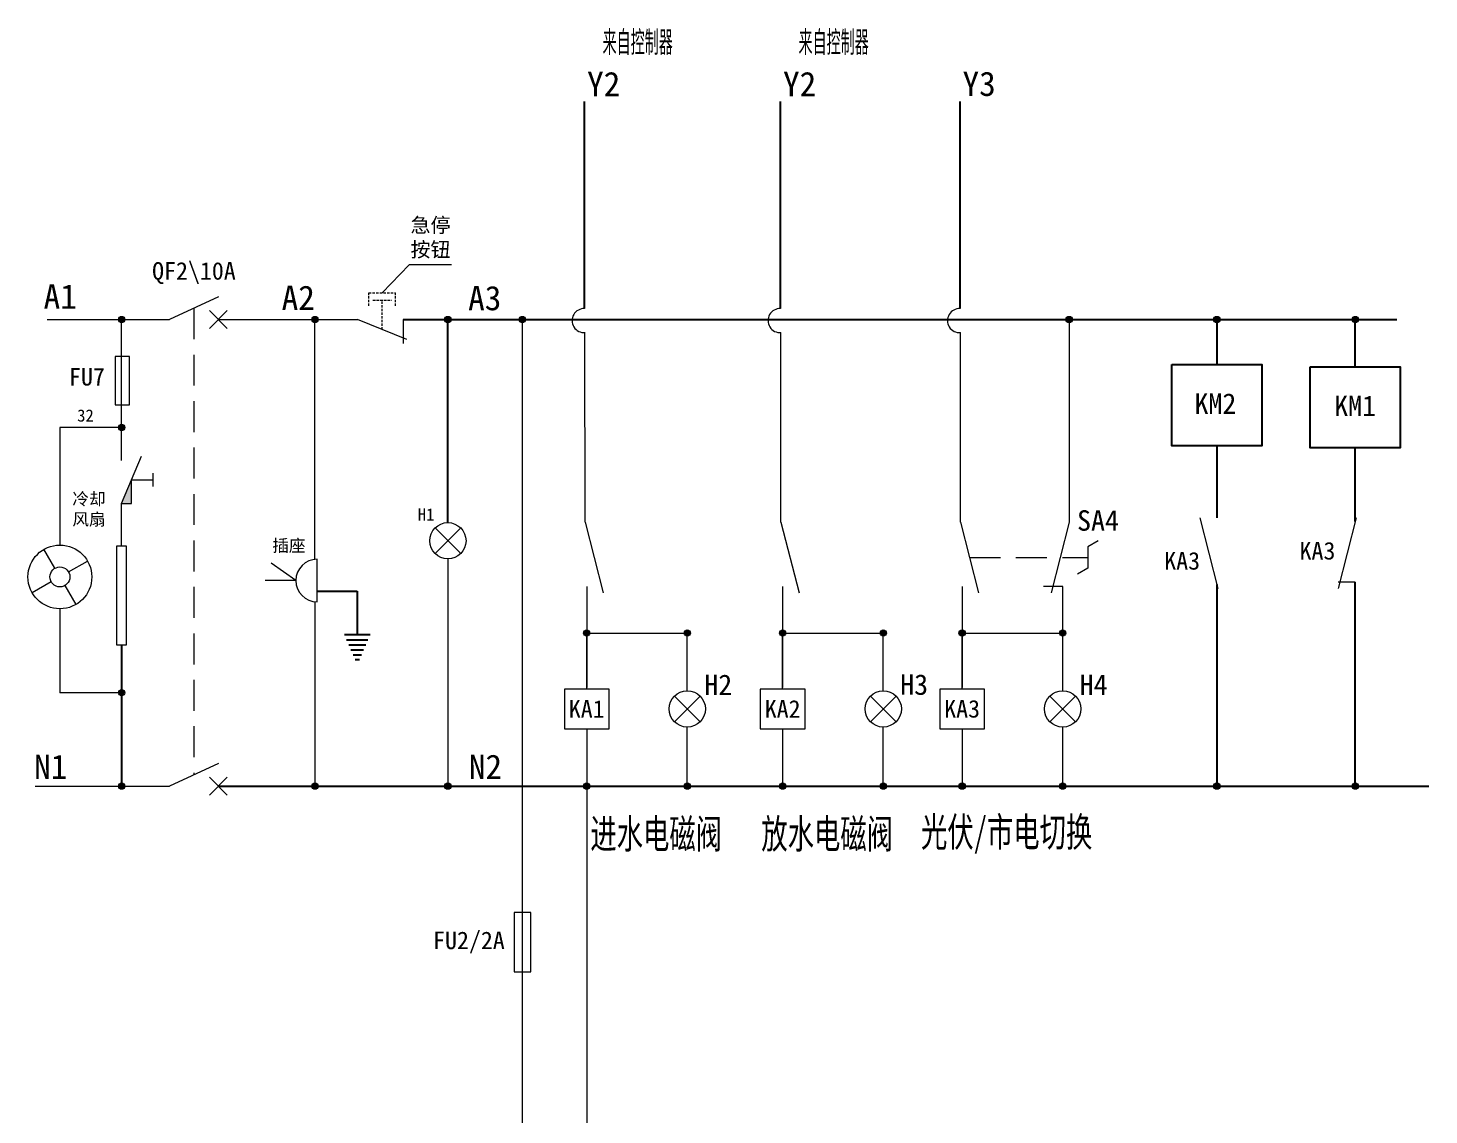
# Model space of a CAD drawing. Header units: millimetres. Extents: x -12 to 14427, y -3355744248 to 6060.
# Drawn here: x 5151.5 to 5438.6, y 2459.5 to 2682.4 of the extents above; entities that cross this region are included whole.
import ezdxf

# ---------------------------------------------------------------- set-up
doc = ezdxf.new("R2010")
doc.units = ezdxf.units.MM
doc.linetypes.add('DASHED', pattern=[0.75, 0.5, -0.25])
doc.linetypes.add('DASHED2', pattern=[9.525, 6.35, -3.175])
doc.layers.add('1', color=7, linetype='Continuous')
doc.layers.add('总内框线', color=7, linetype='Continuous', lineweight=50)
doc.styles.add('jdg', font='', dxfattribs={"width": 0.66})
doc.styles.get("Standard").update_dxf_attribs({"font": 'txt', "bigfont": 'gbcbig.shx'})
doc.styles.add('陈杰（2）', font='gbenor.shx', dxfattribs={"width": 0.8, "bigfont": 'gbcbig.shx'})
doc.styles.get('jdg').set_extended_font_data('FangSong_GB2312')

msp = doc.modelspace()

# ---------------------------------------------------------------- hatches: boundary and pattern name
at = {"lineweight": 20}
h = msp.add_hatch(color=7, dxfattribs=at)
h.paths.add_polyline_path([(5170.64, 2621.99, 0.414214), (5171.28, 2622.63, 0.414214), (5170.64, 2623.27)])
h.paths.add_polyline_path([(5170, 2622.63, 0.414214), (5170.64, 2621.99), (5170.64, 2622.63)])
h.paths.add_polyline_path([(5170.64, 2622.63), (5170.64, 2623.27, 0.414214), (5170, 2622.63)])
h = msp.add_hatch(color=7, dxfattribs=at)
h.paths.add_polyline_path([(5170.64, 2621.99, 0.414214), (5171.28, 2622.63, 0.414214), (5170.64, 2623.27)])
h.paths.add_polyline_path([(5170, 2622.63, 0.414214), (5170.64, 2621.99), (5170.64, 2622.63)])
h.paths.add_polyline_path([(5170.64, 2622.63), (5170.64, 2623.27, 0.414214), (5170, 2622.63)])
h = msp.add_hatch(color=7, dxfattribs=at)
h.paths.add_polyline_path([(5210.25, 2621.99, 0.414214), (5210.89, 2622.63, 0.414214), (5210.25, 2623.27)])
h.paths.add_polyline_path([(5209.61, 2622.63, 0.414214), (5210.25, 2621.99), (5210.25, 2622.63)])
h.paths.add_polyline_path([(5210.25, 2622.63), (5210.25, 2623.27, 0.414214), (5209.61, 2622.63)])
h = msp.add_hatch(color=7, dxfattribs=at)
h.paths.add_polyline_path([(5210.25, 2621.99, 0.414214), (5210.89, 2622.63, 0.414214), (5210.25, 2623.27)])
h.paths.add_polyline_path([(5209.61, 2622.63, 0.414214), (5210.25, 2621.99), (5210.25, 2622.63)])
h.paths.add_polyline_path([(5210.25, 2622.63), (5210.25, 2623.27, 0.414214), (5209.61, 2622.63)])
h = msp.add_hatch(color=7, dxfattribs=at)
h.paths.add_polyline_path([(5237.5, 2621.99, 0.414214), (5238.15, 2622.63, 0.414214), (5237.5, 2623.27)])
h.paths.add_polyline_path([(5236.86, 2622.63, 0.414214), (5237.5, 2621.99), (5237.5, 2622.63)])
h.paths.add_polyline_path([(5237.5, 2622.63), (5237.5, 2623.27, 0.414214), (5236.86, 2622.63)])
h = msp.add_hatch(color=7, dxfattribs=at)
h.paths.add_polyline_path([(5237.5, 2621.99, 0.414214), (5238.15, 2622.63, 0.414214), (5237.5, 2623.27)])
h.paths.add_polyline_path([(5236.86, 2622.63, 0.414214), (5237.5, 2621.99), (5237.5, 2622.63)])
h.paths.add_polyline_path([(5237.5, 2622.63), (5237.5, 2623.27, 0.414214), (5236.86, 2622.63)])
h = msp.add_hatch(color=7, dxfattribs=at)
h.paths.add_polyline_path([(5252.78, 2621.99, 0.414214), (5253.42, 2622.63, 0.414214), (5252.78, 2623.27)])
h.paths.add_polyline_path([(5252.14, 2622.63, 0.414214), (5252.78, 2621.99), (5252.78, 2622.63)])
h.paths.add_polyline_path([(5252.78, 2622.63), (5252.78, 2623.27, 0.414214), (5252.14, 2622.63)])
h = msp.add_hatch(color=7, dxfattribs=at)
h.paths.add_polyline_path([(5252.78, 2621.99, 0.414214), (5253.42, 2622.63, 0.414214), (5252.78, 2623.27)])
h.paths.add_polyline_path([(5252.14, 2622.63, 0.414214), (5252.78, 2621.99), (5252.78, 2622.63)])
h.paths.add_polyline_path([(5252.78, 2622.63), (5252.78, 2623.27, 0.414214), (5252.14, 2622.63)])
h = msp.add_hatch(color=7, dxfattribs=at)
h.paths.add_polyline_path([(5364.84, 2621.99, 0.414214), (5365.49, 2622.63, 0.414214), (5364.84, 2623.27)])
h.paths.add_polyline_path([(5364.2, 2622.63, 0.414214), (5364.84, 2621.99), (5364.84, 2622.63)])
h.paths.add_polyline_path([(5364.84, 2622.63), (5364.84, 2623.27, 0.414214), (5364.2, 2622.63)])
h = msp.add_hatch(color=7, dxfattribs=at)
h.paths.add_polyline_path([(5364.84, 2621.99, 0.414214), (5365.49, 2622.63, 0.414214), (5364.84, 2623.27)])
h.paths.add_polyline_path([(5364.2, 2622.63, 0.414214), (5364.84, 2621.99), (5364.84, 2622.63)])
h.paths.add_polyline_path([(5364.84, 2622.63), (5364.84, 2623.27, 0.414214), (5364.2, 2622.63)])
h = msp.add_hatch(color=7, dxfattribs=at)
h.paths.add_polyline_path([(5395.1, 2621.99, 0.414214), (5395.74, 2622.63, 0.414214), (5395.1, 2623.27)])
h.paths.add_polyline_path([(5394.45, 2622.63, 0.414214), (5395.1, 2621.99), (5395.1, 2622.63)])
h.paths.add_polyline_path([(5395.1, 2622.63), (5395.1, 2623.27, 0.414214), (5394.45, 2622.63)])
h = msp.add_hatch(color=7, dxfattribs=at)
h.paths.add_polyline_path([(5395.1, 2621.99, 0.414214), (5395.74, 2622.63, 0.414214), (5395.1, 2623.27)])
h.paths.add_polyline_path([(5394.45, 2622.63, 0.414214), (5395.1, 2621.99), (5395.1, 2622.63)])
h.paths.add_polyline_path([(5395.1, 2622.63), (5395.1, 2623.27, 0.414214), (5394.45, 2622.63)])
h = msp.add_hatch(color=7, dxfattribs=at)
h.paths.add_polyline_path([(5423.47, 2621.99, 0.414214), (5424.11, 2622.63, 0.414214), (5423.47, 2623.27)])
h.paths.add_polyline_path([(5422.83, 2622.63, 0.414214), (5423.47, 2621.99), (5423.47, 2622.63)])
h.paths.add_polyline_path([(5423.47, 2622.63), (5423.47, 2623.27, 0.414214), (5422.83, 2622.63)])
h = msp.add_hatch(color=7, dxfattribs=at)
h.paths.add_polyline_path([(5423.47, 2621.99, 0.414214), (5424.11, 2622.63, 0.414214), (5423.47, 2623.27)])
h.paths.add_polyline_path([(5422.83, 2622.63, 0.414214), (5423.47, 2621.99), (5423.47, 2622.63)])
h.paths.add_polyline_path([(5423.47, 2622.63), (5423.47, 2623.27, 0.414214), (5422.83, 2622.63)])
h = msp.add_hatch(color=7, dxfattribs=at)
h.paths.add_polyline_path([(5170.64, 2599.84, 0.414214), (5171.28, 2600.49, 0.414214), (5170.64, 2601.13)])
h.paths.add_polyline_path([(5170, 2600.49, 0.414214), (5170.64, 2599.84), (5170.64, 2600.49)])
h.paths.add_polyline_path([(5170.64, 2600.49), (5170.64, 2601.13, 0.414214), (5170, 2600.49)])
h = msp.add_hatch(color=7, dxfattribs=at)
h.paths.add_polyline_path([(5170.64, 2599.84, 0.414214), (5171.28, 2600.49, 0.414214), (5170.64, 2601.13)])
h.paths.add_polyline_path([(5170, 2600.49, 0.414214), (5170.64, 2599.84), (5170.64, 2600.49)])
h.paths.add_polyline_path([(5170.64, 2600.49), (5170.64, 2601.13, 0.414214), (5170, 2600.49)])
msp.add_hatch(color=7, dxfattribs=at).paths.add_polyline_path([(5172.68, 2589.74), (5170.64, 2584.9), (5172.65, 2584.9)])
h = msp.add_hatch(color=7, dxfattribs=at)
h.paths.add_polyline_path([(5265.96, 2557.7, 0.414214), (5266.6, 2558.35, 0.414214), (5265.96, 2558.99)])
h.paths.add_polyline_path([(5265.32, 2558.35, 0.414214), (5265.96, 2557.7), (5265.96, 2558.35)])
h.paths.add_polyline_path([(5265.96, 2558.35), (5265.96, 2558.99, 0.414214), (5265.32, 2558.35)])
h = msp.add_hatch(color=7, dxfattribs=at)
h.paths.add_polyline_path([(5265.96, 2557.7, 0.414214), (5266.6, 2558.35, 0.414214), (5265.96, 2558.99)])
h.paths.add_polyline_path([(5265.32, 2558.35, 0.414214), (5265.96, 2557.7), (5265.96, 2558.35)])
h.paths.add_polyline_path([(5265.96, 2558.35), (5265.96, 2558.99, 0.414214), (5265.32, 2558.35)])
h = msp.add_hatch(color=7, dxfattribs=at)
h.paths.add_polyline_path([(5286.57, 2557.7, 0.414214), (5287.21, 2558.35, 0.414214), (5286.57, 2558.99)])
h.paths.add_polyline_path([(5285.93, 2558.35, 0.414214), (5286.57, 2557.7), (5286.57, 2558.35)])
h.paths.add_polyline_path([(5286.57, 2558.35), (5286.57, 2558.99, 0.414214), (5285.93, 2558.35)])
h = msp.add_hatch(color=7, dxfattribs=at)
h.paths.add_polyline_path([(5286.57, 2557.7, 0.414214), (5287.21, 2558.35, 0.414214), (5286.57, 2558.99)])
h.paths.add_polyline_path([(5285.93, 2558.35, 0.414214), (5286.57, 2557.7), (5286.57, 2558.35)])
h.paths.add_polyline_path([(5286.57, 2558.35), (5286.57, 2558.99, 0.414214), (5285.93, 2558.35)])
h = msp.add_hatch(color=7, dxfattribs=at)
h.paths.add_polyline_path([(5306.12, 2557.7, 0.414214), (5306.76, 2558.35, 0.414214), (5306.12, 2558.99)])
h.paths.add_polyline_path([(5305.47, 2558.35, 0.414214), (5306.12, 2557.7), (5306.12, 2558.35)])
h.paths.add_polyline_path([(5306.12, 2558.35), (5306.12, 2558.99, 0.414214), (5305.47, 2558.35)])
h = msp.add_hatch(color=7, dxfattribs=at)
h.paths.add_polyline_path([(5306.12, 2557.7, 0.414214), (5306.76, 2558.35, 0.414214), (5306.12, 2558.99)])
h.paths.add_polyline_path([(5305.47, 2558.35, 0.414214), (5306.12, 2557.7), (5306.12, 2558.35)])
h.paths.add_polyline_path([(5306.12, 2558.35), (5306.12, 2558.99, 0.414214), (5305.47, 2558.35)])
h = msp.add_hatch(color=7, dxfattribs=at)
h.paths.add_polyline_path([(5326.73, 2557.7, 0.414214), (5327.37, 2558.35, 0.414214), (5326.73, 2558.99)])
h.paths.add_polyline_path([(5326.08, 2558.35, 0.414214), (5326.73, 2557.7), (5326.73, 2558.35)])
h.paths.add_polyline_path([(5326.73, 2558.35), (5326.73, 2558.99, 0.414214), (5326.08, 2558.35)])
h = msp.add_hatch(color=7, dxfattribs=at)
h.paths.add_polyline_path([(5326.73, 2557.7, 0.414214), (5327.37, 2558.35, 0.414214), (5326.73, 2558.99)])
h.paths.add_polyline_path([(5326.08, 2558.35, 0.414214), (5326.73, 2557.7), (5326.73, 2558.35)])
h.paths.add_polyline_path([(5326.73, 2558.35), (5326.73, 2558.99, 0.414214), (5326.08, 2558.35)])
h = msp.add_hatch(color=7, dxfattribs=at)
h.paths.add_polyline_path([(5342.9, 2557.7, 0.414214), (5343.54, 2558.35, 0.414214), (5342.9, 2558.99)])
h.paths.add_polyline_path([(5342.26, 2558.35, 0.414214), (5342.9, 2557.7), (5342.9, 2558.35)])
h.paths.add_polyline_path([(5342.9, 2558.35), (5342.9, 2558.99, 0.414214), (5342.26, 2558.35)])
h = msp.add_hatch(color=7, dxfattribs=at)
h.paths.add_polyline_path([(5342.9, 2557.7, 0.414214), (5343.54, 2558.35, 0.414214), (5342.9, 2558.99)])
h.paths.add_polyline_path([(5342.26, 2558.35, 0.414214), (5342.9, 2557.7), (5342.9, 2558.35)])
h.paths.add_polyline_path([(5342.9, 2558.35), (5342.9, 2558.99, 0.414214), (5342.26, 2558.35)])
h = msp.add_hatch(color=7, dxfattribs=at)
h.paths.add_polyline_path([(5363.51, 2557.7, 0.414214), (5364.15, 2558.35, 0.414214), (5363.51, 2558.99)])
h.paths.add_polyline_path([(5362.87, 2558.35, 0.414214), (5363.51, 2557.7), (5363.51, 2558.35)])
h.paths.add_polyline_path([(5363.51, 2558.35), (5363.51, 2558.99, 0.414214), (5362.87, 2558.35)])
h = msp.add_hatch(color=7, dxfattribs=at)
h.paths.add_polyline_path([(5363.51, 2557.7, 0.414214), (5364.15, 2558.35, 0.414214), (5363.51, 2558.99)])
h.paths.add_polyline_path([(5362.87, 2558.35, 0.414214), (5363.51, 2557.7), (5363.51, 2558.35)])
h.paths.add_polyline_path([(5363.51, 2558.35), (5363.51, 2558.99, 0.414214), (5362.87, 2558.35)])
h = msp.add_hatch(color=7, dxfattribs=at)
h.paths.add_polyline_path([(5170.64, 2545.47, 0.414214), (5171.28, 2546.11, 0.414214), (5170.64, 2546.76)])
h.paths.add_polyline_path([(5170, 2546.11, 0.414214), (5170.64, 2545.47), (5170.64, 2546.11)])
h.paths.add_polyline_path([(5170.64, 2546.11), (5170.64, 2546.76, 0.414214), (5170, 2546.11)])
h = msp.add_hatch(color=7, dxfattribs=at)
h.paths.add_polyline_path([(5170.64, 2545.47, 0.414214), (5171.28, 2546.11, 0.414214), (5170.64, 2546.76)])
h.paths.add_polyline_path([(5170, 2546.11, 0.414214), (5170.64, 2545.47), (5170.64, 2546.11)])
h.paths.add_polyline_path([(5170.64, 2546.11), (5170.64, 2546.76, 0.414214), (5170, 2546.11)])
h = msp.add_hatch(color=7, dxfattribs=at)
h.paths.add_polyline_path([(5170.64, 2526.29, 0.414214), (5171.28, 2526.94, 0.414214), (5170.64, 2527.58)])
h.paths.add_polyline_path([(5170, 2526.94, 0.414214), (5170.64, 2526.29), (5170.64, 2526.94)])
h.paths.add_polyline_path([(5170.64, 2526.94), (5170.64, 2527.58, 0.414214), (5170, 2526.94)])
h = msp.add_hatch(color=7, dxfattribs=at)
h.paths.add_polyline_path([(5170.64, 2526.29, 0.414214), (5171.28, 2526.94, 0.414214), (5170.64, 2527.58)])
h.paths.add_polyline_path([(5170, 2526.94, 0.414214), (5170.64, 2526.29), (5170.64, 2526.94)])
h.paths.add_polyline_path([(5170.64, 2526.94), (5170.64, 2527.58, 0.414214), (5170, 2526.94)])
h = msp.add_hatch(color=7, dxfattribs=at)
h.paths.add_polyline_path([(5210.25, 2526.29, 0.414214), (5210.89, 2526.94, 0.414214), (5210.25, 2527.58)])
h.paths.add_polyline_path([(5209.61, 2526.94, 0.414214), (5210.25, 2526.29), (5210.25, 2526.94)])
h.paths.add_polyline_path([(5210.25, 2526.94), (5210.25, 2527.58, 0.414214), (5209.61, 2526.94)])
h = msp.add_hatch(color=7, dxfattribs=at)
h.paths.add_polyline_path([(5210.25, 2526.29, 0.414214), (5210.89, 2526.94, 0.414214), (5210.25, 2527.58)])
h.paths.add_polyline_path([(5209.61, 2526.94, 0.414214), (5210.25, 2526.29), (5210.25, 2526.94)])
h.paths.add_polyline_path([(5210.25, 2526.94), (5210.25, 2527.58, 0.414214), (5209.61, 2526.94)])
h = msp.add_hatch(color=7, dxfattribs=at)
h.paths.add_polyline_path([(5237.5, 2526.29, 0.414214), (5238.15, 2526.94, 0.414214), (5237.5, 2527.58)])
h.paths.add_polyline_path([(5236.86, 2526.94, 0.414214), (5237.5, 2526.29), (5237.5, 2526.94)])
h.paths.add_polyline_path([(5237.5, 2526.94), (5237.5, 2527.58, 0.414214), (5236.86, 2526.94)])
h = msp.add_hatch(color=7, dxfattribs=at)
h.paths.add_polyline_path([(5237.5, 2526.29, 0.414214), (5238.15, 2526.94, 0.414214), (5237.5, 2527.58)])
h.paths.add_polyline_path([(5236.86, 2526.94, 0.414214), (5237.5, 2526.29), (5237.5, 2526.94)])
h.paths.add_polyline_path([(5237.5, 2526.94), (5237.5, 2527.58, 0.414214), (5236.86, 2526.94)])
h = msp.add_hatch(color=7, dxfattribs=at)
h.paths.add_polyline_path([(5265.96, 2526.29, 0.414214), (5266.6, 2526.94, 0.414214), (5265.96, 2527.58)])
h.paths.add_polyline_path([(5265.32, 2526.94, 0.414214), (5265.96, 2526.29), (5265.96, 2526.94)])
h.paths.add_polyline_path([(5265.96, 2526.94), (5265.96, 2527.58, 0.414214), (5265.32, 2526.94)])
h = msp.add_hatch(color=7, dxfattribs=at)
h.paths.add_polyline_path([(5265.96, 2526.29, 0.414214), (5266.6, 2526.94, 0.414214), (5265.96, 2527.58)])
h.paths.add_polyline_path([(5265.32, 2526.94, 0.414214), (5265.96, 2526.29), (5265.96, 2526.94)])
h.paths.add_polyline_path([(5265.96, 2526.94), (5265.96, 2527.58, 0.414214), (5265.32, 2526.94)])
h = msp.add_hatch(color=7, dxfattribs=at)
h.paths.add_polyline_path([(5286.57, 2526.29, 0.414214), (5287.21, 2526.94, 0.414214), (5286.57, 2527.58)])
h.paths.add_polyline_path([(5285.93, 2526.94, 0.414214), (5286.57, 2526.29), (5286.57, 2526.94)])
h.paths.add_polyline_path([(5286.57, 2526.94), (5286.57, 2527.58, 0.414214), (5285.93, 2526.94)])
h = msp.add_hatch(color=7, dxfattribs=at)
h.paths.add_polyline_path([(5286.57, 2526.29, 0.414214), (5287.21, 2526.94, 0.414214), (5286.57, 2527.58)])
h.paths.add_polyline_path([(5285.93, 2526.94, 0.414214), (5286.57, 2526.29), (5286.57, 2526.94)])
h.paths.add_polyline_path([(5286.57, 2526.94), (5286.57, 2527.58, 0.414214), (5285.93, 2526.94)])
h = msp.add_hatch(color=7, dxfattribs=at)
h.paths.add_polyline_path([(5306.12, 2526.29, 0.414214), (5306.76, 2526.94, 0.414214), (5306.12, 2527.58)])
h.paths.add_polyline_path([(5305.47, 2526.94, 0.414214), (5306.12, 2526.29), (5306.12, 2526.94)])
h.paths.add_polyline_path([(5306.12, 2526.94), (5306.12, 2527.58, 0.414214), (5305.47, 2526.94)])
h = msp.add_hatch(color=7, dxfattribs=at)
h.paths.add_polyline_path([(5306.12, 2526.29, 0.414214), (5306.76, 2526.94, 0.414214), (5306.12, 2527.58)])
h.paths.add_polyline_path([(5305.47, 2526.94, 0.414214), (5306.12, 2526.29), (5306.12, 2526.94)])
h.paths.add_polyline_path([(5306.12, 2526.94), (5306.12, 2527.58, 0.414214), (5305.47, 2526.94)])
h = msp.add_hatch(color=7, dxfattribs=at)
h.paths.add_polyline_path([(5326.73, 2526.29, 0.414214), (5327.37, 2526.94, 0.414214), (5326.73, 2527.58)])
h.paths.add_polyline_path([(5326.08, 2526.94, 0.414214), (5326.73, 2526.29), (5326.73, 2526.94)])
h.paths.add_polyline_path([(5326.73, 2526.94), (5326.73, 2527.58, 0.414214), (5326.08, 2526.94)])
h = msp.add_hatch(color=7, dxfattribs=at)
h.paths.add_polyline_path([(5326.73, 2526.29, 0.414214), (5327.37, 2526.94, 0.414214), (5326.73, 2527.58)])
h.paths.add_polyline_path([(5326.08, 2526.94, 0.414214), (5326.73, 2526.29), (5326.73, 2526.94)])
h.paths.add_polyline_path([(5326.73, 2526.94), (5326.73, 2527.58, 0.414214), (5326.08, 2526.94)])
h = msp.add_hatch(color=7, dxfattribs=at)
h.paths.add_polyline_path([(5342.9, 2526.29, 0.414214), (5343.54, 2526.94, 0.414214), (5342.9, 2527.58)])
h.paths.add_polyline_path([(5342.26, 2526.94, 0.414214), (5342.9, 2526.29), (5342.9, 2526.94)])
h.paths.add_polyline_path([(5342.9, 2526.94), (5342.9, 2527.58, 0.414214), (5342.26, 2526.94)])
h = msp.add_hatch(color=7, dxfattribs=at)
h.paths.add_polyline_path([(5342.9, 2526.29, 0.414214), (5343.54, 2526.94, 0.414214), (5342.9, 2527.58)])
h.paths.add_polyline_path([(5342.26, 2526.94, 0.414214), (5342.9, 2526.29), (5342.9, 2526.94)])
h.paths.add_polyline_path([(5342.9, 2526.94), (5342.9, 2527.58, 0.414214), (5342.26, 2526.94)])
h = msp.add_hatch(color=7, dxfattribs=at)
h.paths.add_polyline_path([(5363.51, 2526.29, 0.414214), (5364.15, 2526.94, 0.414214), (5363.51, 2527.58)])
h.paths.add_polyline_path([(5362.87, 2526.94, 0.414214), (5363.51, 2526.29), (5363.51, 2526.94)])
h.paths.add_polyline_path([(5363.51, 2526.94), (5363.51, 2527.58, 0.414214), (5362.87, 2526.94)])
h = msp.add_hatch(color=7, dxfattribs=at)
h.paths.add_polyline_path([(5363.51, 2526.29, 0.414214), (5364.15, 2526.94, 0.414214), (5363.51, 2527.58)])
h.paths.add_polyline_path([(5362.87, 2526.94, 0.414214), (5363.51, 2526.29), (5363.51, 2526.94)])
h.paths.add_polyline_path([(5363.51, 2526.94), (5363.51, 2527.58, 0.414214), (5362.87, 2526.94)])
h = msp.add_hatch(color=7, dxfattribs=at)
h.paths.add_polyline_path([(5395.1, 2526.29, 0.414214), (5395.74, 2526.94, 0.414214), (5395.1, 2527.58)])
h.paths.add_polyline_path([(5394.45, 2526.94, 0.414214), (5395.1, 2526.29), (5395.1, 2526.94)])
h.paths.add_polyline_path([(5395.1, 2526.94), (5395.1, 2527.58, 0.414214), (5394.45, 2526.94)])
h = msp.add_hatch(color=7, dxfattribs=at)
h.paths.add_polyline_path([(5395.1, 2526.29, 0.414214), (5395.74, 2526.94, 0.414214), (5395.1, 2527.58)])
h.paths.add_polyline_path([(5394.45, 2526.94, 0.414214), (5395.1, 2526.29), (5395.1, 2526.94)])
h.paths.add_polyline_path([(5395.1, 2526.94), (5395.1, 2527.58, 0.414214), (5394.45, 2526.94)])
h = msp.add_hatch(color=7, dxfattribs=at)
h.paths.add_polyline_path([(5423.47, 2526.29, 0.414214), (5424.11, 2526.94, 0.414214), (5423.47, 2527.58)])
h.paths.add_polyline_path([(5422.83, 2526.94, 0.414214), (5423.47, 2526.29), (5423.47, 2526.94)])
h.paths.add_polyline_path([(5423.47, 2526.94), (5423.47, 2527.58, 0.414214), (5422.83, 2526.94)])
h = msp.add_hatch(color=7, dxfattribs=at)
h.paths.add_polyline_path([(5423.47, 2526.29, 0.414214), (5424.11, 2526.94, 0.414214), (5423.47, 2527.58)])
h.paths.add_polyline_path([(5422.83, 2526.94, 0.414214), (5423.47, 2526.29), (5423.47, 2526.94)])
h.paths.add_polyline_path([(5423.47, 2526.94), (5423.47, 2527.58, 0.414214), (5422.83, 2526.94)])

# ---------------------------------------------------------------- linework, layer by layer
at = {"color": 7, "lineweight": 20}
for p, q in [((5229.58, 2633.88), (5224.03, 2628.1)), ((5238.24, 2633.88), (5229.58, 2633.88)), ((5190.51, 2627.27), (5180.42, 2622.63)), ((5188.65, 2620.81), (5192.3, 2624.45)), ((5188.65, 2624.45), (5192.3, 2620.81)), ((5155.4, 2622.63), (5180.42, 2622.63)), ((5170.64, 2593.75), (5170.64, 2622.63)), ((5190.48, 2622.63), (5218.99, 2622.63)), ((5210.25, 2573.45), (5210.25, 2622.63)), ((5229.08, 2618.54), (5218.99, 2622.63)), ((5228.33, 2622.63), (5228.33, 2617.7)), ((5252.78, 2438.53), (5252.78, 2622.63)), ((5364.84, 2622.63), (5364.84, 2581.11)), ((5265.62, 2581.1), (5265.6, 2619.94)), ((5305.77, 2581.1), (5305.75, 2619.94)), ((5342.56, 2581.1), (5342.54, 2619.94)), ((5170.64, 2600.49), (5157.99, 2600.49)), ((5157.99, 2600.49), (5157.99, 2576.38)), ((5170.64, 2584.9), (5174.71, 2594.59)), ((5177.05, 2591.1), (5177.05, 2588.39)), ((5172.65, 2584.9), (5172.68, 2589.74)), ((5172.68, 2589.74), (5177.05, 2589.74)), ((5170.64, 2576.19), (5170.64, 2584.9)), ((5170.64, 2584.9), (5172.65, 2584.9)), ((5391.62, 2581.97), (5395.32, 2567.45)), ((5423.67, 2582), (5419.96, 2567.45)), ((5234.87, 2579.9), (5240.13, 2574.64)), ((5240.13, 2579.9), (5234.87, 2574.64)), ((5265.62, 2581.09), (5269.31, 2566.57)), ((5305.77, 2581.09), (5309.47, 2566.57)), ((5342.56, 2581.09), (5346.26, 2566.57)), ((5364.84, 2581.11), (5361.14, 2566.57)), ((5156.97, 2571.62), (5154.72, 2575.51)), ((5159.76, 2570.87), (5163.65, 2573.11)), ((5210.7, 2564.74), (5210.7, 2573.47)), ((5237.5, 2573.55), (5237.5, 2526.94)), ((5206.33, 2569.1), (5201.27, 2572.64)), ((5156.22, 2568.82), (5152.33, 2566.58)), ((5159.01, 2568.07), (5161.26, 2564.19)), ((5206.33, 2569.1), (5200.04, 2569.1)), ((5265.96, 2567.89), (5265.96, 2547.21)), ((5306.12, 2567.89), (5306.12, 2547.21)), ((5342.9, 2567.89), (5342.9, 2547.21)), ((5363.51, 2567.89), (5359.59, 2567.89)), ((5363.51, 2558.35), (5363.51, 2567.89)), ((5423.47, 2568.78), (5419.99, 2568.78)), ((5210.25, 2564.76), (5210.25, 2526.94)), ((5157.99, 2563.31), (5157.99, 2546.11)), ((5265.96, 2546.84), (5265.96, 2558.35)), ((5265.99, 2558.35), (5286.57, 2558.35)), ((5286.57, 2546.5), (5286.57, 2558.35)), ((5306.12, 2546.84), (5306.12, 2558.35)), ((5306.15, 2558.35), (5326.73, 2558.35)), ((5326.73, 2546.5), (5326.73, 2558.35)), ((5342.9, 2546.84), (5342.9, 2558.35)), ((5342.94, 2558.35), (5363.51, 2558.35)), ((5363.51, 2546.5), (5363.51, 2558.35)), ((5170.64, 2546.11), (5157.99, 2546.11)), ((5283.94, 2545.41), (5289.2, 2540.15)), ((5289.2, 2545.41), (5283.94, 2540.15)), ((5324.1, 2545.41), (5329.36, 2540.15)), ((5329.36, 2545.41), (5324.1, 2540.15)), ((5360.88, 2545.41), (5366.14, 2540.15)), ((5366.14, 2545.41), (5360.88, 2540.15)), ((5265.96, 2538.72), (5265.96, 2526.94)), ((5286.57, 2526.94), (5286.57, 2539.06)), ((5306.12, 2538.72), (5306.12, 2526.94)), ((5326.73, 2526.94), (5326.73, 2539.06)), ((5342.9, 2538.72), (5342.9, 2526.94)), ((5363.51, 2526.94), (5363.51, 2539.06)), ((5190.51, 2531.58), (5180.42, 2526.94)), ((5152.89, 2526.94), (5180.42, 2526.94)), ((5188.65, 2525.11), (5192.3, 2528.76)), ((5188.65, 2528.76), (5192.3, 2525.11)), ((5265.96, 2526.94), (5265.96, 2438.53))]:
    msp.add_line(p, q, dxfattribs=at)
at = {"color": 7, "linetype": 'DASHED', "lineweight": 20}
for p, q in [((5221.31, 2625.41), (5221.31, 2628.1)), ((5221.31, 2628.1), (5226.75, 2628.1)), ((5226.75, 2625.41), (5226.75, 2628.1)), ((5222.15, 2626.57), (5225.92, 2626.57)), ((5224.03, 2620.58), (5224.03, 2626.57))]:
    msp.add_line(p, q, dxfattribs=at)
at = {"color": 7, "linetype": 'DASHED2', "lineweight": 20}
for p, q in [((5185.46, 2624.95), (5185.46, 2529.26)), ((5370.78, 2577.24), (5368.66, 2576.05)), ((5368.66, 2576.05), (5368.66, 2571.63)), ((5344.4, 2573.84), (5368.66, 2573.84)), ((5368.66, 2571.63), (5366.54, 2570.45))]:
    msp.add_line(p, q, dxfattribs=at)
at = {"color": 7}
for p, q in [((5237.5, 2580.99), (5237.5, 2622.63)), ((5210.7, 2566.95), (5218.94, 2566.95)), ((5218.94, 2566.95), (5218.94, 2558.03)), ((5170.64, 2555.93), (5170.64, 2526.94)), ((5216.32, 2558.03), (5221.56, 2558.03)), ((5216.76, 2556.98), (5221.12, 2556.98)), ((5217.21, 2555.94), (5220.68, 2555.94)), ((5217.65, 2554.89), (5220.24, 2554.89)), ((5218.07, 2553.89), (5219.82, 2553.89)), ((5218.49, 2552.91), (5219.4, 2552.91))]:
    msp.add_line(p, q, dxfattribs=at)
at = {"color": 7, "lineweight": 20}
for points in [[(5169.34, 2605.14), (5172.24, 2605.14), (5172.24, 2615.02), (5169.34, 2615.02)], [(5169.61, 2555.93), (5171.67, 2555.93), (5171.67, 2576.19), (5169.61, 2576.19)], [(5261.38, 2538.72), (5270.54, 2538.72), (5270.54, 2546.84), (5261.38, 2546.84)], [(5301.53, 2538.72), (5310.7, 2538.72), (5310.7, 2546.84), (5301.53, 2546.84)], [(5338.32, 2538.72), (5347.49, 2538.72), (5347.49, 2546.84), (5338.32, 2546.84)], [(5251.06, 2488.9), (5254.5, 2488.9), (5254.5, 2501.05), (5251.06, 2501.05)]]:
    msp.add_lwpolyline(points, close=True, dxfattribs=at)
for centre, radius in [((5170.64, 2622.63), 0.642), ((5170.64, 2622.63), 0.642), ((5210.25, 2622.63), 0.642), ((5210.25, 2622.63), 0.642), ((5237.5, 2622.63), 0.642), ((5237.5, 2622.63), 0.642), ((5252.78, 2622.63), 0.642), ((5252.78, 2622.63), 0.642), ((5364.84, 2622.63), 0.642), ((5364.84, 2622.63), 0.642), ((5395.1, 2622.63), 0.642), ((5395.1, 2622.63), 0.642), ((5423.47, 2622.63), 0.642), ((5423.47, 2622.63), 0.642), ((5170.64, 2600.49), 0.642), ((5170.64, 2600.49), 0.642), ((5237.5, 2577.27), 3.72), ((5157.99, 2569.85), 6.54), ((5157.99, 2569.85), 2.05), ((5265.96, 2558.35), 0.642), ((5265.96, 2558.35), 0.642), ((5286.57, 2558.35), 0.642), ((5286.57, 2558.35), 0.642), ((5306.12, 2558.35), 0.642), ((5306.12, 2558.35), 0.642), ((5326.73, 2558.35), 0.642), ((5326.73, 2558.35), 0.642), ((5342.9, 2558.35), 0.642), ((5342.9, 2558.35), 0.642), ((5363.51, 2558.35), 0.642), ((5363.51, 2558.35), 0.642), ((5170.64, 2546.11), 0.642), ((5170.64, 2546.11), 0.642), ((5286.57, 2542.78), 3.72), ((5326.73, 2542.78), 3.72), ((5363.51, 2542.78), 3.72), ((5170.64, 2526.94), 0.642), ((5170.64, 2526.94), 0.642), ((5210.25, 2526.94), 0.642), ((5210.25, 2526.94), 0.642), ((5237.5, 2526.94), 0.642), ((5237.5, 2526.94), 0.642), ((5265.96, 2526.94), 0.642), ((5265.96, 2526.94), 0.642), ((5286.57, 2526.94), 0.642), ((5286.57, 2526.94), 0.642), ((5306.12, 2526.94), 0.642), ((5306.12, 2526.94), 0.642), ((5326.73, 2526.94), 0.642), ((5326.73, 2526.94), 0.642), ((5342.9, 2526.94), 0.642), ((5342.9, 2526.94), 0.642), ((5363.51, 2526.94), 0.642), ((5363.51, 2526.94), 0.642), ((5395.1, 2526.94), 0.642), ((5395.1, 2526.94), 0.642), ((5423.47, 2526.94), 0.642), ((5423.47, 2526.94), 0.642)]:
    msp.add_circle(centre, radius, dxfattribs=at)
for centre, radius, start, end in [((5265.43, 2622.41), 2.47, 87.5491, 274.2928), ((5305.59, 2622.41), 2.47, 87.5491, 274.2928), ((5342.37, 2622.41), 2.47, 87.5491, 274.2928), ((5210.7, 2569.1), 4.37, 90, 270)]:
    msp.add_arc(centre, radius, start, end, dxfattribs=at)
at = {"layer": '总内框线', "lineweight": -3}
for p, q in [((5265.54, 2624.87), (5265.54, 2667.37)), ((5305.69, 2624.87), (5305.69, 2667.37)), ((5342.48, 2624.87), (5342.48, 2667.37)), ((5228.33, 2622.63), (5431.97, 2622.63)), ((5395.1, 2622.63), (5395.1, 2613.41)), ((5423.47, 2612.96), (5423.47, 2622.63)), ((5395.1, 2596.76), (5395.1, 2581.97)), ((5423.47, 2581.22), (5423.47, 2596.31)), ((5395.1, 2568.32), (5395.1, 2526.94)), ((5423.47, 2526.94), (5423.47, 2568.78)), ((5190.48, 2526.94), (5438.58, 2526.94))]:
    msp.add_line(p, q, dxfattribs=at)
for points in [[(5385.86, 2613.41), (5404.33, 2613.41), (5404.33, 2596.76), (5385.86, 2596.76)], [(5414.24, 2612.96), (5432.7, 2612.96), (5432.7, 2596.31), (5414.24, 2596.31)]]:
    msp.add_lwpolyline(points, close=True, dxfattribs=at)

# ---------------------------------------------------------------- texts
at = {"color": 7, "lineweight": 20, "attachment_point": 5}
for s, insert, char_height, width in [('\\A1;{\\fSimSun|b0|i0|c134|p2;QF2\\\\10A}', (5185.46, 2632.15), 3.6, 15.1495), ('{\\fSimSun|b0|i0|c134|p2;FU7}', (5163.53, 2610.87), 3.6, 15.7033), ('{\\fSimSun|b0|i0|c134|p2;KM2}', (5394.81, 2605.39), 4.2, 15.1495), ('{\\fSimSun|b0|i0|c134|p2;KM1}', (5423.45, 2604.94), 4.2, 15.1495), ('{\\fSimSun|b0|i0|c134|p2;SA4}', (5370.75, 2581.39), 4.2, 15.1495), ('{\\fFangSong_GB2312|b0|i0|c134|p49;H2}', (5292.92, 2547.74), 4.2, 15.1495), ('{\\fFangSong_GB2312|b0|i0|c134|p49;H3}', (5333.07, 2547.74), 4.2, 15.1495), ('{\\fFangSong_GB2312|b0|i0|c134|p49;H4}', (5369.86, 2547.74), 4.2, 15.1495), ('{\\fSimSun|b0|i0|c134|p2;FU2/2A}', (5241.82, 2494.89), 3.6, 15.7033)]:
    msp.add_mtext(s, dxfattribs=dict(at, insert=insert, char_height=char_height, width=width))
at = {"char_height": 6, "attachment_point": 5, "style": 'jdg'}
for s, insert, width in [('{\\fSimSun|b0|i0|c134|p2;进水电磁阀}', (5280.2, 2516.82), 29.8265), ('{\\fSimSun|b0|i0|c134|p2;放水电磁阀}', (5315.24, 2516.82), 29.605), ('{\\fSimSun|b0|i0|c134|p2;光伏/市电切换}', (5352.03, 2516.81), 75.859)]:
    msp.add_mtext(s, dxfattribs=dict(at, insert=insert, width=width))
at = {"layer": '1', "color": 7, "lineweight": 20, "attachment_point": 5}
for s, insert, char_height, width in [('{\\fSimSun|b0|i0|c134|p2;Y2}', (5269.44, 2670.93), 5, 50.3055), ('{\\fSimSun|b0|i0|c134|p2;Y2}', (5309.6, 2670.93), 5, 50.3055), ('{\\fSimSun|b0|i0|c134|p2;Y3}', (5346.39, 2670.93), 5, 50.3055), ('{\\fSimSun|b0|i0|c134|p2;急停按钮}', (5233.95, 2639.31), 3, 11.4894), ('{\\fSimSun|b0|i0|c134|p2;A1}', (5158.05, 2627.35), 5, 8.1507), ('{\\fSimSun|b0|i0|c134|p2;A2}', (5206.84, 2627.1), 5, 8.1507), ('{\\fSimSun|b0|i0|c134|p2;A3}', (5245.06, 2626.99), 5, 8.1507), ('{\\fSimSun|b0|i0|c134|p2;32}', (5163.23, 2602.93), 2.5, 8.1507), ('{\\fSimSun|b0|i0|c134|p2;冷却风扇}', (5163.95, 2583.62), 2.5, 8.5682), ('{\\fFangSong_GB2312|b0|i0|c134|p49;H1}', (5233.05, 2582.66), 2.5, 8.1507), ('{\\fSimSun|b0|i0|c134|p2;插座}', (5204.93, 2576.14), 2.5, 8.7127), ('{\\fSimSun|b0|i0|c134|p2;KA3}', (5415.73, 2575.19), 3.6, 12.226), ('{\\fSimSun|b0|i0|c134|p2;KA3}', (5388, 2573.12), 3.6, 12.226), ('{\\fSimSun|b0|i0|c134|p2;KA1}', (5265.96, 2542.78), 3.6, 12.226), ('{\\fSimSun|b0|i0|c134|p2;KA2}', (5306.12, 2542.78), 3.6, 12.226), ('{\\fSimSun|b0|i0|c134|p2;KA3}', (5342.9, 2542.78), 3.6, 12.226), ('{\\fSimSun|b0|i0|c134|p2;N1}', (5156.11, 2530.93), 5, 8.1507), ('{\\fSimSun|b0|i0|c134|p2;N2}', (5245.21, 2530.93), 5, 8.1507)]:
    msp.add_mtext(s, dxfattribs=dict(at, insert=insert, char_height=char_height, width=width))
at = {"layer": '总内框线', "lineweight": -3, "char_height": 5, "width": 14.9625, "attachment_point": 1, "style": '陈杰（2）'}
for insert in [(5269.21, 2681.88), (5309.37, 2681.88)]:
    msp.add_mtext('来自控制器', dxfattribs=dict(at, insert=insert))

doc.saveas('drawing.dxf')
